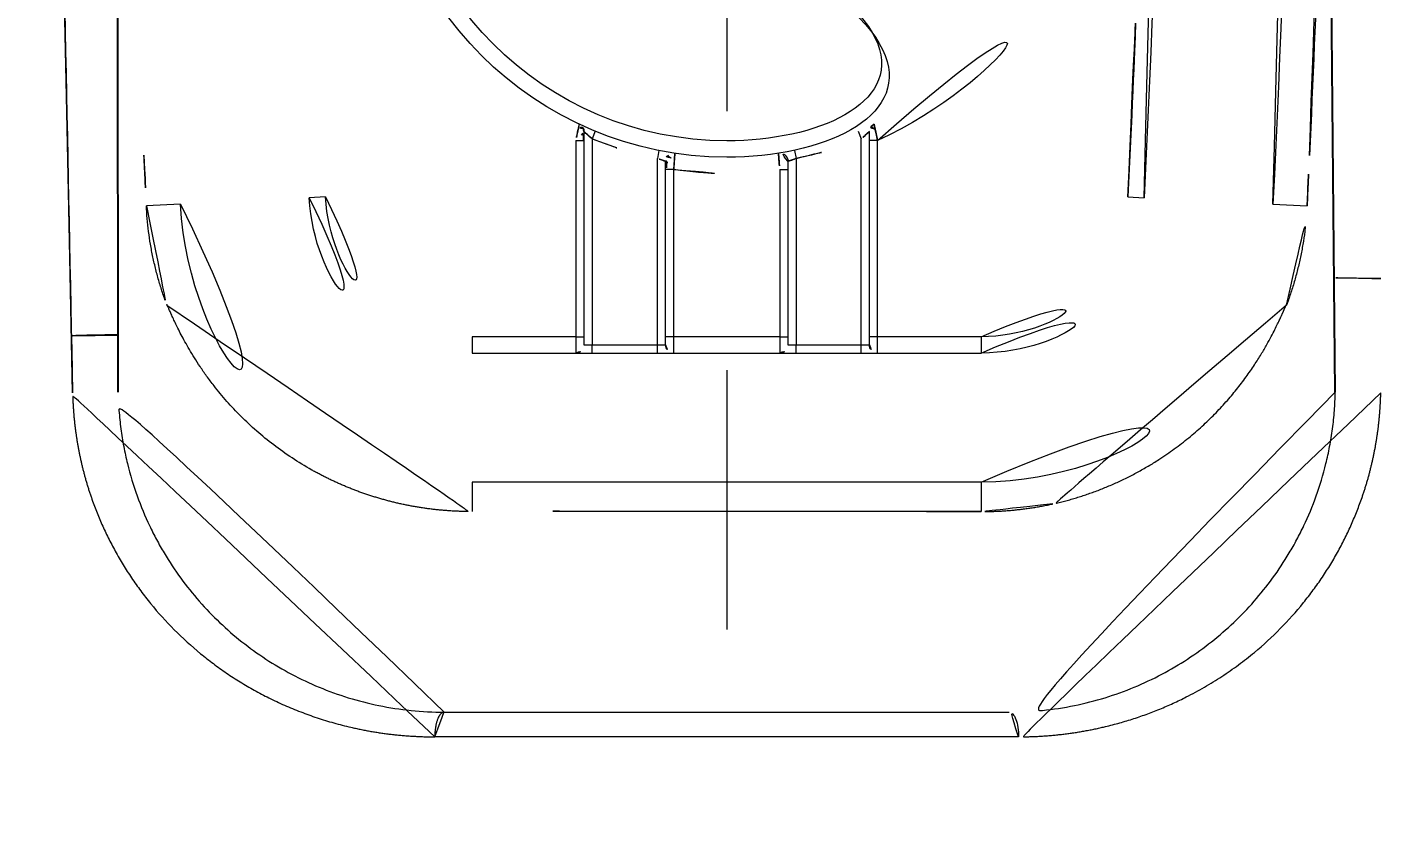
# Model space of a CAD drawing. Extents: x 16296660632 to 16296675328, y -37409619871 to -37409617329.
# Drawn here: x 16296674734.35 to 16296674750.99, y -37409618072.11 to -37409618062.44 of the extents above; entities that cross this region are included whole.
import ezdxf

# ---------------------------------------------------------------- set-up
doc = ezdxf.new("R2010")
doc.units = 0
doc.header["$LTSCALE"] = 10
doc.header["$MEASUREMENT"] = 0
doc.header["$PDMODE"] = 3
doc.header["$PDSIZE"] = -10
doc.linetypes.add('CENTER2', pattern=[28.575, 19.05, -3.175, 3.175, -3.175])
doc.layers.get('0').update_dxf_attribs({"linetype": 'CONTINUOUS'})
doc.layers.get('DEFPOINTS').update_dxf_attribs({"linetype": 'CONTINUOUS'})
doc.layers.add('1', color=7, linetype='CONTINUOUS', true_color=0xffffff)
doc.layers.add('Cneter', color=1, linetype='CENTER2', lineweight=13)
doc.layers.add('尺寸线层', color=3, linetype='CONTINUOUS', lineweight=18, true_color=0x00ff00)
doc.styles.add('Daelim Dimension', font='')
doc.styles.get('Daelim Dimension').set_extended_font_data('NanumGothic')
doc.dimstyles.new('DEFAULT', dxfattribs={"dimscale": 2, "dimtxt": 2, "dimasz": 2, "dimexe": 0, "dimexo": 2, "dimgap": 1, "dimtad": 1, "dimdec": 1, "dimzin": 9, "dimdsep": 46, "dimtxsty": 'Daelim Dimension', "dimcen": 0.5, "dimclrd": 252, "dimclre": 252, "dimclrt": 3, "dimadec": 1, "dimazin": 0, "dimtfac": 1, "dimtdec": 1, "dimtix": 1, "dimtmove": 0, "dimatfit": 3, "dimfxl": 1, "dimtolj": 1, "dimtzin": 1, "dimlwd": 9, "dimlwe": 9, "dimarcsym": 0})

# ---------------------------------------------------------------- blocks, each defined once
blk = doc.blocks.new('*D65')
at = {"layer": 'DEFPOINTS', "color": 0, "transparency": 16777216}
for p in [(16296674742.93232, -37409617365.43557), (16296674742.93232, -37409618110.035583), (16296674895.033541, -37409618110.035583)]:
    blk.add_point(p, dxfattribs=at)
at = {"layer": '尺寸线层', "color": 5, "lineweight": 9, "transparency": 16777216}
for p, q in [((16296674746.93232, -37409617365.43557), (16296674895.033541, -37409617365.43557)), ((16296674895.033541, -37409617369.43557), (16296674895.033541, -37409618106.035583)), ((16296674746.93232, -37409618110.035583), (16296674895.033541, -37409618110.035583))]:
    blk.add_line(p, q, dxfattribs=at)
at = {"layer": '尺寸线层', "color": 5, "transparency": 16777216}
for points in [[(16296674894.366871, -37409617369.43557), (16296674895.700199, -37409617369.43557), (16296674895.033541, -37409617365.43557)], [(16296674894.366871, -37409618106.035583), (16296674895.700199, -37409618106.035583), (16296674895.033541, -37409618110.035583)]]:
    blk.add_solid(points, dxfattribs=at)
at = {"layer": '尺寸线层', "color": 7, "transparency": 16777216, "insert": (16296674888.033541, -37409617737.735573), "char_height": 10, "attachment_point": 5, "rotation": 90, "style": 'Daelim Dimension'}
blk.add_mtext('\\A1;744.6', dxfattribs=at)

msp = doc.modelspace()

# ---------------------------------------------------------------- linework, layer by layer
at = {"ltscale": 0.5}
for p, q in [((16296674735.469271, -37409618066.916023), (16296674735.449369, -37409618045.191277)), ((16296674750.39539, -37409618066.916023), (16296674750.27928, -37409618055.137642))]:
    msp.add_line(p, q, dxfattribs=at)
at = {"layer": '1', "color": 7, "linetype": 'Continuous', "lineweight": 13}
for p, q in [((16296674741.082319, -37409618063.832787), (16296674741.082319, -37409618066.235573)), ((16296674741.28232, -37409618063.810501), (16296674741.28232, -37409618066.335579)), ((16296674744.582319, -37409618066.335579), (16296674744.582319, -37409618063.810501)), ((16296674744.78232, -37409618066.235573), (16296674744.78232, -37409618063.832787)), ((16296674742.082319, -37409618066.335579), (16296674742.082319, -37409618064.05172)), ((16296674742.28232, -37409618066.235573), (16296674742.28232, -37409618064.187851)), ((16296674743.582319, -37409618064.187851), (16296674743.582319, -37409618066.235573)), ((16296674743.78232, -37409618064.05172), (16296674743.78232, -37409618066.335579)), ((16296674738.013029, -37409618064.523491), (16296674737.813271, -37409618064.533257)), ((16296674747.85161, -37409618064.523491), (16296674748.051371, -37409618064.533257)), ((16296674736.234039, -37409618064.610481), (16296674735.815651, -37409618064.630943)), ((16296674749.6306, -37409618064.610481), (16296674750.04899, -37409618064.630943)), ((16296674741.082319, -37409618066.235573), (16296674739.810881, -37409618066.235573)), ((16296674739.810881, -37409618066.235573), (16296674739.810881, -37409618066.435577)), ((16296674741.082319, -37409618066.235573), (16296674741.18232, -37409618066.235573)), ((16296674741.082319, -37409618066.235573), (16296674741.082319, -37409618066.435577)), ((16296674741.18232, -37409618066.335579), (16296674741.28232, -37409618066.335579)), ((16296674741.28232, -37409618066.335579), (16296674742.082319, -37409618066.335579)), ((16296674741.28232, -37409618066.435577), (16296674741.28232, -37409618066.335579)), ((16296674742.082319, -37409618066.335579), (16296674742.18232, -37409618066.335579)), ((16296674742.082319, -37409618066.435577), (16296674742.082319, -37409618066.335579)), ((16296674742.28232, -37409618066.235573), (16296674742.18232, -37409618066.235573)), ((16296674743.582319, -37409618066.235573), (16296674742.28232, -37409618066.235573)), ((16296674742.28232, -37409618066.435577), (16296674742.28232, -37409618066.235573)), ((16296674743.582319, -37409618066.235573), (16296674743.68232, -37409618066.235573)), ((16296674743.582319, -37409618066.235573), (16296674743.582319, -37409618066.435577)), ((16296674743.68232, -37409618066.335579), (16296674743.78232, -37409618066.335579)), ((16296674743.78232, -37409618066.335579), (16296674744.582319, -37409618066.335579)), ((16296674743.78232, -37409618066.435577), (16296674743.78232, -37409618066.335579)), ((16296674744.582319, -37409618066.335579), (16296674744.68232, -37409618066.335579)), ((16296674744.582319, -37409618066.435577), (16296674744.582319, -37409618066.335579)), ((16296674744.78232, -37409618066.235573), (16296674744.68232, -37409618066.235573)), ((16296674746.053761, -37409618066.235573), (16296674744.78232, -37409618066.235573)), ((16296674744.78232, -37409618066.435577), (16296674744.78232, -37409618066.235573)), ((16296674746.053761, -37409618066.235573), (16296674746.053761, -37409618066.435577)), ((16296674739.810881, -37409618068.016693), (16296674739.810881, -37409618068.37793)), ((16296674746.053761, -37409618068.016693), (16296674746.053761, -37409618068.37793)), ((16296674742.93232, -37409618071.138191), (16296674739.35306, -37409618071.138191)), ((16296674746.51158, -37409618071.138191), (16296674742.93232, -37409618071.138191))]:
    msp.add_line(p, q, dxfattribs=at)
at = {"layer": '1', "color": 7, "linetype": 'Continuous', "lineweight": 18}
for p, q in [((16296674741.082319, -37409618063.832787), (16296674741.18232, -37409618063.832787)), ((16296674741.180309, -37409618063.727921), (16296674741.18232, -37409618063.732117)), ((16296674741.18232, -37409618063.72258), (16296674741.18232, -37409618066.335579)), ((16296674741.32025, -37409618063.717972), (16296674741.28232, -37409618063.810501)), ((16296674744.54439, -37409618063.717972), (16296674744.582319, -37409618063.810501)), ((16296674744.68232, -37409618066.335579), (16296674744.68232, -37409618063.72258)), ((16296674744.78232, -37409618063.832787), (16296674744.68232, -37409618063.832787)), ((16296674742.10186, -37409618063.953651), (16296674742.082319, -37409618064.05172)), ((16296674743.76277, -37409618063.953651), (16296674743.78231, -37409618064.05172)), ((16296674742.18232, -37409618066.335579), (16296674742.18232, -37409618064.086739)), ((16296674742.28232, -37409618064.187851), (16296674742.18232, -37409618064.187851)), ((16296674743.582319, -37409618064.187851), (16296674743.68232, -37409618064.187851)), ((16296674743.6721, -37409618064.042709), (16296674743.6721, -37409618064.042709)), ((16296674743.68232, -37409618064.086739), (16296674743.68232, -37409618066.335579)), ((16296674739.810881, -37409618066.435577), (16296674746.053761, -37409618066.435577)), ((16296674746.053761, -37409618068.016693), (16296674739.810881, -37409618068.016693)), ((16296674739.46841, -37409618070.835571), (16296674746.396231, -37409618070.835571))]:
    msp.add_line(p, q, dxfattribs=at)
for centre, radius, start, end in [((16296674972.94232, -37409618053.035583), 236.99111, 177.20036507, 182.79963493), ((16296674972.94232, -37409618053.035583), 235.41, 177.20036507, 182.79963493), ((16296674512.922319, -37409618053.035583), 235.41, 357.20036507, 2.79963493), ((16296674512.922319, -37409618053.035583), 236.99111, 357.20036507, 2.79963493), ((16296674972.94232, -37409618053.035583), 237.41, 180, 182.65040363), ((16296674512.922319, -37409618053.035583), 237.41, 357.34959637, 0), ((16296674742.93232, -37409618059.785583), 4.25, 180, 0), ((16296674741.082319, -37409618063.72258), 0.1, 0, 64.8311872), ((16296674744.78227, -37409618063.722603, 0.000013), 0.1, 115.1686149, 179.9855746), ((16296674742.28232, -37409618064.086739), 0.1, 130.6767889, 180), ((16296674743.582319, -37409618064.086739), 0.1, 0, 98.5936649), ((16296674739.810881, -37409618064.435577), 3.58111, 182.7996349, 270), ((16296674739.810881, -37409618064.435577), 2, 182.7996349, 270), ((16296674746.053761, -37409618064.435577), 2, 270, 357.2003651), ((16296674746.053761, -37409618064.435577), 3.58111, 270, 357.2003651), ((16296674741.082319, -37409618066.335579), 0.1, 270, 0), ((16296674742.28232, -37409618066.335579), 0.1, 180, 270), ((16296674743.582319, -37409618066.335579), 0.1, 270, 0), ((16296674744.78232, -37409618066.335579), 0.1, 180, 270)]:
    msp.add_arc(centre, radius, start, end, dxfattribs=at)
at = {"layer": '1', "color": 7, "linetype": 'Continuous', "lineweight": 13}
for centre, radius, start, end in [((16296674972.94232, -37409618053.035583), 235.21, 181.44968526, 182.79963493), ((16296674512.922319, -37409618053.035583), 235.21, 357.20036507, 358.55031474), ((16296674742.93232, -37409618059.785583), 4.45, 180, 245.4346518), ((16296674742.93232, -37409618059.785583), 4.05, 180, 0), ((16296674742.93232, -37409618059.785583), 4.45, 294.5653482, 0), ((16296674742.93232, -37409618059.785583), 4.35, 247.7090281, 258.7317532), ((16296674742.93232, -37409618059.785583), 4.35, 281.2682468, 292.2909719), ((16296674742.93232, -37409618059.785583), 4.45, 261.6009336, 278.3990664), ((16296674739.810881, -37409618064.435577), 1.8, 182.7996349, 270), ((16296674746.053761, -37409618064.435577), 1.8, 270, 357.2003651)]:
    msp.add_arc(centre, radius, start, end, dxfattribs=at)
msp.add_open_spline([(16296674734.911819, -37409618066.924667), (16296674734.85367, -37409618064.092827), (16296674734.7414, -37409618058.624367), (16296674734.58433, -37409618050.970993), (16296674734.4408, -37409618043.97583), (16296674734.353979, -37409618039.743393), (16296674734.312799, -37409618037.735573)], degree=3, dxfattribs=at)
at = {"layer": '1', "color": 7, "linetype": 'Continuous', "lineweight": 18}
for points, knots in [([(16296674741.124849, -37409618063.63208), (16296674741.12484, -37409618063.63208), (16296674741.12459, -37409618063.633293), (16296674741.12343, -37409618063.638603), (16296674741.12141, -37409618063.647926), (16296674741.11838, -37409618063.661987), (16296674741.11413, -37409618063.681732), (16296674741.10848, -37409618063.708183), (16296674741.10128, -37409618063.742104), (16296674741.092541, -37409618063.783577), (16296674741.085819, -37409618063.815887), (16296674741.082319, -37409618063.832787)], [0, 0, 0, 0, 0.109552287, 0.220858252, 0.332164216, 0.44347018, 0.554776144, 0.666082108, 0.777388072, 0.888694036, 1, 1, 1, 1]), ([(16296674741.175341, -37409618063.685883), (16296674741.17267, -37409618063.679283), (16296674741.166241, -37409618063.669037), (16296674741.15312, -37409618063.664993), (16296674741.137039, -37409618063.673233), (16296674741.12529, -37409618063.68586), (16296674741.119061, -37409618063.694237)], [0, 0, 0, 0, 0.225536112, 0.471340828, 0.731687971, 1, 1, 1, 1]), ([(16296674744.74555, -37409618063.694412), (16296674744.739321, -37409618063.686028), (16296674744.72757, -37409618063.67337), (16296674744.711491, -37409618063.665062), (16296674744.698389, -37409618063.669083), (16296674744.691959, -37409618063.679314), (16296674744.689289, -37409618063.685898)], [0, 0, 0, 0, 0.268093855, 0.528412457, 0.774358874, 1, 1, 1, 1]), ([(16296674744.78232, -37409618063.832787), (16296674744.781811, -37409618063.830353), (16296674744.780809, -37409618063.825493), (16296674744.77931, -37409618063.818268), (16296674744.777849, -37409618063.811188), (16296674744.776409, -37409618063.80426), (16296674744.775, -37409618063.797493), (16296674744.773621, -37409618063.790871), (16296674744.77228, -37409618063.784416), (16296674744.77096, -37409618063.778137), (16296674744.76968, -37409618063.772018), (16296674744.76844, -37409618063.766083), (16296674744.76722, -37409618063.760323), (16296674744.766041, -37409618063.754738), (16296674744.7649, -37409618063.749329), (16296674744.7638, -37409618063.744102), (16296674744.76272, -37409618063.739052), (16296674744.76169, -37409618063.734177), (16296674744.760691, -37409618063.729477), (16296674744.759729, -37409618063.724968), (16296674744.758801, -37409618063.720627), (16296674744.757271, -37409618063.713409), (16296674744.755199, -37409618063.703644), (16296674744.75271, -37409618063.691887), (16296674744.75045, -37409618063.681137), (16296674744.7484, -37409618063.671463), (16296674744.74658, -37409618063.662849), (16296674744.74497, -37409618063.655319), (16296674744.743589, -37409618063.648872), (16296674744.742411, -37409618063.643509), (16296674744.741461, -37409618063.639221), (16296674744.740721, -37409618063.635963), (16296674744.740191, -37409618063.633698), (16296674744.739861, -37409618063.632317), (16296674744.739811, -37409618063.632156), (16296674744.73979, -37409618063.63208)], [0, 0, 0, 0, 0.023592855, 0.046787211, 0.069584998, 0.09198776, 0.113996925, 0.13561387, 0.156839846, 0.177675487, 0.19812124, 0.218177662, 0.237845406, 0.257125069, 0.276016338, 0.294518671, 0.312631753, 0.330355469, 0.34768987, 0.36463503, 0.381190041, 0.397353604, 0.448529978, 0.498920676, 0.548531715, 0.597352133, 0.645395532, 0.692653237, 0.739093802, 0.784712349, 0.829515981, 0.873470798, 0.916543787, 0.958719493, 1, 1, 1, 1]), ([(16296674741.15303, -37409618063.767387), (16296674741.15794, -37409618063.758522), (16296674741.16634, -37409618063.74424), (16296674741.172911, -37409618063.734802), (16296674741.17547, -37409618063.731827)], [0, 0, 0, 0, 0.518325753, 1, 1, 1, 1]), ([(16296674741.175341, -37409618063.834106), (16296674741.175329, -37409618063.814911), (16296674741.175301, -37409618063.787659), (16296674741.17528, -37409618063.753601), (16296674741.175261, -37409618063.738541), (16296674741.175249, -37409618063.731407)], [0, 0, 0, 0, 0.49749564, 0.748169458, 1, 1, 1, 1]), ([(16296674741.28232, -37409618063.810501), (16296674741.28064, -37409618063.80912), (16296674741.27734, -37409618063.806419), (16296674741.272511, -37409618063.80246), (16296674741.26791, -37409618063.798668), (16296674741.26354, -37409618063.795059), (16296674741.259399, -37409618063.791618), (16296674741.255501, -37409618063.788353), (16296674741.251841, -37409618063.785263), (16296674741.248409, -37409618063.782333), (16296674741.24522, -37409618063.779587), (16296674741.24226, -37409618063.777023), (16296674741.239519, -37409618063.77462), (16296674741.237009, -37409618063.772392), (16296674741.234711, -37409618063.77034), (16296674741.23262, -37409618063.768463), (16296674741.23073, -37409618063.766747), (16296674741.22904, -37409618063.765221), (16296674741.227539, -37409618063.763863), (16296674741.226231, -37409618063.762672), (16296674741.222811, -37409618063.759613), (16296674741.21744, -37409618063.754883), (16296674741.21051, -37409618063.748734), (16296674741.20435, -37409618063.743233), (16296674741.198959, -37409618063.738373), (16296674741.194349, -37409618063.734161), (16296674741.19051, -37409618063.730598), (16296674741.187441, -37409618063.727676), (16296674741.185101, -37409618063.725403), (16296674741.183479, -37409618063.723793), (16296674741.182501, -37409618063.722771), (16296674741.182381, -37409618063.722641), (16296674741.18232, -37409618063.72258)], [0, 0, 0, 0, 0.035544985, 0.069631247, 0.102258789, 0.133427615, 0.163137737, 0.19138917, 0.218181936, 0.243516065, 0.267391596, 0.28980858, 0.310767083, 0.330267189, 0.348309007, 0.364892678, 0.380018389, 0.39368639, 0.405897027, 0.416650788, 0.425948397, 0.490259146, 0.551763016, 0.610554133, 0.666740263, 0.720444862, 0.771809281, 0.820995057, 0.868186108, 0.913590604, 0.957442165, 1, 1, 1, 1]), ([(16296674744.68232, -37409618063.72258), (16296674744.68228, -37409618063.722618), (16296674744.68132, -37409618063.723518), (16296674744.67634, -37409618063.72818), (16296674744.666679, -37409618063.73716), (16296674744.65181, -37409618063.750748), (16296674744.632021, -37409618063.768387), (16296674744.60821, -37409618063.789001), (16296674744.59111, -37409618063.803291), (16296674744.582319, -37409618063.810501)], [0, 0, 0, 0, 0.137757993, 0.281464994, 0.425171995, 0.568878996, 0.712585998, 0.856292999, 1, 1, 1, 1]), ([(16296674742.252239, -37409618064.04892), (16296674742.24539, -37409618064.041328), (16296674742.232861, -37409618064.030022), (16296674742.217159, -37409618064.022339), (16296674742.203659, -37409618064.025627), (16296674742.19603, -37409618064.035873), (16296674742.192551, -37409618064.042679)], [0, 0, 0, 0, 0.270926587, 0.526643544, 0.768939128, 1, 1, 1, 1]), ([(16296674742.28232, -37409618064.187851), (16296674742.28302, -37409618064.178307), (16296674742.284439, -37409618064.158867), (16296674742.286579, -37409618064.129837), (16296674742.28879, -37409618064.100098), (16296674742.29104, -37409618064.069977), (16296674742.29327, -37409618064.040359), (16296674742.295309, -37409618064.013519), (16296674742.296829, -37409618063.993507), (16296674742.29726, -37409618063.987907), (16296674742.29726, -37409618063.987869)], [0, 0, 0, 0, 0.125151548, 0.250303096, 0.375454644, 0.500606192, 0.625757741, 0.750909289, 0.876060837, 1, 1, 1, 1]), ([(16296674743.567381, -37409618063.987862), (16296674743.567381, -37409618063.98793), (16296674743.56749, -37409618063.989388), (16296674743.567989, -37409618063.995827), (16296674743.568871, -37409618064.007446), (16296674743.57023, -37409618064.025337), (16296674743.57218, -37409618064.051132), (16296674743.574841, -37409618064.086487), (16296674743.57823, -37409618064.132057), (16296674743.58091, -37409618064.16861), (16296674743.582319, -37409618064.187851)], [0, 0, 0, 0, 0.120259736, 0.245936917, 0.371614097, 0.497291278, 0.622968458, 0.748645639, 0.874322819, 1, 1, 1, 1]), ([(16296674742.18232, -37409618064.086739), (16296674742.18227, -37409618064.086723), (16296674742.18141, -37409618064.086456), (16296674742.176941, -37409618064.085114), (16296674742.168091, -37409618064.082359), (16296674742.153851, -37409618064.077797), (16296674742.13378, -37409618064.071022), (16296674742.10903, -37409618064.062134), (16296674742.091299, -37409618064.055298), (16296674742.082319, -37409618064.05172)], [0, 0, 0, 0, 0.13648489, 0.280404075, 0.42432326, 0.568242445, 0.71216163, 0.856080815, 1, 1, 1, 1]), ([(16296674742.182329, -37409618064.095444), (16296674742.182449, -37409618064.090347), (16296674742.18409, -37409618064.083221), (16296674742.19203, -37409618064.083572), (16296674742.203569, -37409618064.095917), (16296674742.212299, -37409618064.11039), (16296674742.2171, -37409618064.119583)], [0, 0, 0, 0, 0.225962514, 0.469862751, 0.729024832, 1, 1, 1, 1]), ([(16296674742.192711, -37409618064.084862), (16296674742.192699, -37409618064.091743), (16296674742.192671, -37409618064.106468), (16296674742.192631, -37409618064.131897), (16296674742.192591, -37409618064.159409), (16296674742.19257, -37409618064.178238), (16296674742.192551, -37409618064.187851)], [0, 0, 0, 0, 0.250555685, 0.500681976, 0.750461831, 1, 1, 1, 1]), ([(16296674735.815651, -37409618064.630943), (16296674735.82082, -37409618064.736778), (16296674735.83017, -37409618064.842087), (16296674735.850401, -37409618064.999237), (16296674735.85817, -37409618065.051483), (16296674735.87578, -37409618065.155693), (16296674735.885639, -37409618065.20771), (16296674735.907339, -37409618065.311127), (16296674735.91917, -37409618065.362457), (16296674735.94471, -37409618065.464211), (16296674735.95842, -37409618065.514641), (16296674735.980289, -37409618065.589447), (16296674735.987801, -37409618065.614258), (16296674736.00321, -37409618065.663513), (16296674736.011061, -37409618065.687767), (16296674736.026939, -37409618065.735413), (16296674736.034981, -37409618065.758789), (16296674736.05105, -37409618065.804337), (16296674736.059099, -37409618065.826523), (16296674736.06698, -37409618065.847771)], [0, 0, 0, 0, 0.25, 0.25, 0.375, 0.375, 0.5, 0.5, 0.625, 0.625, 0.75, 0.75, 0.8125, 0.8125, 0.875, 0.875, 0.9375, 0.9375, 1, 1, 1, 1]), ([(16296674749.797581, -37409618065.847992), (16296674749.805479, -37409618065.826714), (16296674749.81356, -37409618065.804428), (16296674749.82971, -37409618065.758636), (16296674749.837799, -37409618065.735123), (16296674749.85379, -37409618065.687134), (16296674749.861719, -37409618065.66259), (16296674749.87714, -37409618065.613297), (16296674749.88463, -37409618065.588509), (16296674749.90646, -37409618065.513771), (16296674749.92013, -37409618065.463463), (16296674749.94556, -37409618065.362053), (16296674749.95734, -37409618065.310944), (16296674749.97893, -37409618065.208054), (16296674749.98875, -37409618065.156258), (16296674750.00638, -37409618065.052063), (16296674750.014191, -37409618064.999634), (16296674750.03447, -37409618064.842171), (16296674750.043819, -37409618064.736771), (16296674750.04899, -37409618064.630943)], [0, 0, 0, 0, 0.0625, 0.0625, 0.125, 0.125, 0.1875, 0.1875, 0.25, 0.25, 0.375, 0.375, 0.5, 0.5, 0.625, 0.625, 0.75, 0.75, 1, 1, 1, 1]), ([(16296674749.7976, -37409618065.848007), (16296674749.79776, -37409618065.847366), (16296674749.79809, -37409618065.846046), (16296674749.79845, -37409618065.844398), (16296674749.798731, -37409618065.842957), (16296674749.79892, -37409618065.841766), (16296674749.799, -37409618065.840843), (16296674749.798969, -37409618065.840172), (16296674749.79884, -37409618065.839783), (16296674749.798599, -37409618065.839668), (16296674749.79825, -37409618065.839844), (16296674749.79777, -37409618065.840332), (16296674749.79718, -37409618065.841133), (16296674749.796459, -37409618065.842239), (16296674749.795601, -37409618065.843689), (16296674749.794621, -37409618065.845482), (16296674749.793501, -37409618065.847633), (16296674749.79224, -37409618065.850128), (16296674749.79084, -37409618065.852997), (16296674749.789289, -37409618065.85627), (16296674749.78758, -37409618065.859917), (16296674749.785721, -37409618065.86396), (16296674749.78371, -37409618065.868393), (16296674749.78154, -37409618065.873207), (16296674749.779209, -37409618065.878433), (16296674749.77672, -37409618065.884033), (16296674749.774071, -37409618065.890022), (16296674749.77125, -37409618065.896393), (16296674749.768259, -37409618065.90316), (16296674749.7651, -37409618065.910309), (16296674749.76178, -37409618065.917831), (16296674749.75828, -37409618065.925743), (16296674749.75461, -37409618065.934013), (16296674749.750771, -37409618065.942657), (16296674749.74675, -37409618065.951668), (16296674749.74255, -37409618065.961037), (16296674749.73818, -37409618065.970757), (16296674749.733629, -37409618065.98082), (16296674749.728901, -37409618065.991219), (16296674749.723989, -37409618066.001953), (16296674749.718901, -37409618066.013008), (16296674749.70743, -37409618066.037758), (16296674749.68697, -37409618066.081139), (16296674749.65316, -37409618066.150299), (16296674749.6096, -37409618066.235283), (16296674749.554649, -37409618066.33609), (16296674749.48628, -37409618066.453003), (16296674749.402241, -37409618066.585823), (16296674749.301809, -37409618066.730789), (16296674749.18594, -37409618066.882668), (16296674749.05703, -37409618067.035553), (16296674748.91646, -37409618067.186096), (16296674748.76413, -37409618067.333138), (16296674748.599911, -37409618067.475471), (16296674748.423679, -37409618067.612007), (16296674748.277189, -37409618067.712807), (16296674748.16856, -37409618067.781487), (16296674748.103161, -37409618067.821091), (16296674748.03735, -37409618067.859253), (16296674747.971189, -37409618067.89595), (16296674747.904751, -37409618067.93119), (16296674747.83806, -37409618067.964958), (16296674747.77121, -37409618067.997269), (16296674747.704241, -37409618068.028107), (16296674747.63722, -37409618068.057487), (16296674747.57019, -37409618068.085419), (16296674747.50322, -37409618068.111923), (16296674747.436371, -37409618068.136993), (16296674747.36969, -37409618068.160637), (16296674747.303249, -37409618068.182899), (16296674747.237101, -37409618068.203773), (16296674747.17131, -37409618068.223297), (16296674747.105921, -37409618068.241493), (16296674747.040991, -37409618068.258369), (16296674746.98307, -37409618068.2724), (16296674746.946711, -37409618068.28067), (16296674746.931971, -37409618068.283928)], [0, 0, 0, 0, 0.003762556, 0.007562424, 0.011399486, 0.01527361, 0.019184657, 0.023132475, 0.0271169, 0.031137753, 0.035194841, 0.039287953, 0.043416863, 0.047581323, 0.051781067, 0.056015807, 0.060285231, 0.064589004, 0.068926765, 0.073298158, 0.077703237, 0.082142329, 0.086615729, 0.091123694, 0.095666441, 0.100244137, 0.104856902, 0.109504806, 0.114187861, 0.118906023, 0.123659183, 0.128447171, 0.133269746, 0.138126595, 0.143017332, 0.147941492, 0.152898526, 0.157887802, 0.1629086, 0.167960408, 0.1730434, 0.178157842, 0.201304003, 0.228225586, 0.258907537, 0.293326121, 0.331460456, 0.373298104, 0.418832288, 0.465868815, 0.512700031, 0.559333938, 0.605776206, 0.652030397, 0.698096642, 0.743976796, 0.759095733, 0.773987025, 0.788651328, 0.803089132, 0.81730011, 0.831284021, 0.845040874, 0.858570907, 0.871874559, 0.884952447, 0.897805145, 0.910432485, 0.922834247, 0.935010418, 0.946961169, 0.95868683, 0.97018787, 0.981464869, 0.992518276, 1, 1, 1, 1]), ([(16296674739.35306, -37409618071.138191), (16296674739.343109, -37409618071.138184), (16296674739.323179, -37409618071.138138), (16296674739.29335, -37409618071.137833), (16296674739.263531, -37409618071.13736), (16296674739.23373, -37409618071.136688), (16296674739.20396, -37409618071.135834), (16296674739.174219, -37409618071.134773), (16296674739.144489, -37409618071.13353), (16296674739.11479, -37409618071.132103), (16296674739.085119, -37409618071.13047), (16296674739.05547, -37409618071.128647), (16296674739.02585, -37409618071.12664), (16296674738.99625, -37409618071.124443), (16296674738.966681, -37409618071.122063), (16296674738.93714, -37409618071.119469), (16296674738.907631, -37409618071.116699), (16296674738.878139, -37409618071.113731), (16296674738.84868, -37409618071.11058), (16296674738.81925, -37409618071.107231), (16296674738.78985, -37409618071.103699), (16296674738.76049, -37409618071.099968), (16296674738.73115, -37409618071.096046), (16296674738.701839, -37409618071.091942), (16296674738.67256, -37409618071.087639), (16296674738.64332, -37409618071.083153), (16296674738.614111, -37409618071.078461), (16296674738.58493, -37409618071.073593), (16296674738.55578, -37409618071.06852), (16296674738.52667, -37409618071.063263), (16296674738.497589, -37409618071.057823), (16296674738.46855, -37409618071.052177), (16296674738.439541, -37409618071.046349), (16296674738.41057, -37409618071.040329), (16296674738.38163, -37409618071.034119), (16296674738.35273, -37409618071.02771), (16296674738.262831, -37409618071.007172), (16296674738.113411, -37409618070.968872), (16296674737.90801, -37409618070.905983), (16296674737.706751, -37409618070.833862), (16296674737.50972, -37409618070.752533), (16296674737.32036, -37409618070.663467), (16296674737.138969, -37409618070.567833), (16296674736.96582, -37409618070.46653), (16296674736.798309, -37409618070.358162), (16296674736.636391, -37409618070.242737), (16296674736.41716, -37409618070.071022), (16296674736.15403, -37409618069.832619), (16296674735.915871, -37409618069.568947), (16296674735.746691, -37409618069.352112), (16296674735.633961, -37409618069.193123), (16296674735.529921, -37409618069.03125), (16296674735.434891, -37409618068.867767), (16296674735.348789, -37409618068.703598), (16296674735.27157, -37409618068.539513), (16296674735.20257, -37409618068.374969), (16296674735.155781, -37409618068.248741), (16296674735.126619, -37409618068.163063), (16296674735.112009, -37409618068.11853), (16296674735.09796, -37409618068.074043), (16296674735.084459, -37409618068.029549), (16296674735.071501, -37409618067.985092), (16296674735.059071, -37409618067.940659), (16296674735.04718, -37409618067.896248), (16296674735.03581, -37409618067.851852), (16296674735.024969, -37409618067.80748), (16296674735.014641, -37409618067.763138), (16296674735.00482, -37409618067.718811), (16296674734.99551, -37409618067.674507), (16296674734.98671, -37409618067.630219), (16296674734.978399, -37409618067.58596), (16296674734.970591, -37409618067.541733), (16296674734.96327, -37409618067.497513), (16296674734.95644, -37409618067.453308), (16296674734.95009, -37409618067.409126), (16296674734.944229, -37409618067.36499), (16296674734.93885, -37409618067.320847), (16296674734.93395, -37409618067.276749), (16296674734.929529, -37409618067.232674), (16296674734.92557, -37409618067.188606), (16296674734.922091, -37409618067.144562), (16296674734.91909, -37409618067.10054), (16296674734.91655, -37409618067.056549), (16296674734.91448, -37409618067.012573), (16296674734.912861, -37409618066.96862), (16296674734.912161, -37409618066.939323), (16296674734.911819, -37409618066.924667)], [0, 0, 0, 0, 0.004124851, 0.008252762, 0.012383876, 0.016518339, 0.020656292, 0.024797879, 0.028943243, 0.033092525, 0.037245868, 0.041403414, 0.045565302, 0.049731674, 0.053902669, 0.058078428, 0.06225909, 0.066444793, 0.070635675, 0.074831874, 0.079033528, 0.083240773, 0.087453744, 0.091672578, 0.09589741, 0.100128374, 0.104365603, 0.108609232, 0.112859392, 0.117116215, 0.121379834, 0.125650379, 0.12992798, 0.134212767, 0.138504868, 0.142804411, 0.147111525, 0.178749685, 0.210541016, 0.24252867, 0.274755005, 0.307261439, 0.338398469, 0.369539715, 0.400716005, 0.43195805, 0.463296359, 0.532567562, 0.600632249, 0.631682074, 0.662006495, 0.691646806, 0.720647259, 0.748391566, 0.775193312, 0.801108085, 0.826197451, 0.832834463, 0.839409864, 0.845925119, 0.852381734, 0.858781259, 0.865125282, 0.871415439, 0.877653404, 0.883840897, 0.88997968, 0.896071558, 0.902118378, 0.908122029, 0.914084443, 0.920007592, 0.925893488, 0.931744182, 0.937561763, 0.943348356, 0.949106122, 0.954837253, 0.960543976, 0.966228543, 0.971893235, 0.977540359, 0.983172242, 0.988791231, 0.994399691, 1, 1, 1, 1]), ([(16296674739.46841, -37409618070.835533), (16296674739.331079, -37409618070.83551), (16296674739.19521, -37409618070.828453), (16296674738.92816, -37409618070.801224), (16296674738.79702, -37409618070.781029), (16296674738.540291, -37409618070.728622), (16296674738.4147, -37409618070.696411), (16296674738.16984, -37409618070.621094), (16296674738.050619, -37409618070.577988), (16296674737.81893, -37409618070.481819), (16296674737.706461, -37409618070.428726), (16296674737.48859, -37409618070.313423), (16296674737.38319, -37409618070.251221), (16296674737.07794, -37409618070.051964), (16296674736.88896, -37409618069.902153), (16296674736.62772, -37409618069.654266), (16296674736.54435, -37409618069.567734), (16296674736.385189, -37409618069.386719), (16296674736.30938, -37409618069.292267), (16296674736.165529, -37409618069.095253), (16296674736.097521, -37409618068.992622), (16296674736.001711, -37409618068.832039), (16296674735.97081, -37409618068.777397), (16296674735.911131, -37409618068.66584), (16296674735.88238, -37409618068.608887), (16296674735.799549, -37409618068.434418), (16296674735.74892, -37409618068.313217), (16296674735.65807, -37409618068.060051), (16296674735.617889, -37409618067.928131), (16296674735.567289, -37409618067.722321), (16296674735.552031, -37409618067.652359), (16296674735.525049, -37409618067.509979), (16296674735.5016, -37409618067.365219), (16296674735.485901, -37409618067.216789), (16296674735.474421, -37409618067.067078), (16296674735.470791, -37409618066.991577), (16296674735.469271, -37409618066.916023)], [0, 0, 0, 0, 0.0625, 0.0625, 0.125, 0.125, 0.1875, 0.1875, 0.25, 0.25, 0.3125, 0.3125, 0.375, 0.375, 0.5, 0.5, 0.5625, 0.5625, 0.625, 0.625, 0.6875, 0.6875, 0.71875, 0.71875, 0.75, 0.75, 0.8125, 0.8125, 0.875, 0.875, 0.90625, 0.90625, 0.9375, 0.96875, 0.96875, 1, 1, 1, 1]), ([(16296674750.95282, -37409618066.924667), (16296674750.95266, -37409618066.931976), (16296674750.952339, -37409618066.946617), (16296674750.95171, -37409618066.968567), (16296674750.950979, -37409618066.990517), (16296674750.950121, -37409618067.012482), (16296674750.94915, -37409618067.034447), (16296674750.948059, -37409618067.056427), (16296674750.946859, -37409618067.0784), (16296674750.94553, -37409618067.100388), (16296674750.94409, -37409618067.122383), (16296674750.942539, -37409618067.144371), (16296674750.940861, -37409618067.166367), (16296674750.93906, -37409618067.188377), (16296674750.937149, -37409618067.210388), (16296674750.93512, -37409618067.232399), (16296674750.93297, -37409618067.254433), (16296674750.93071, -37409618067.276451), (16296674750.92832, -37409618067.298477), (16296674750.92581, -37409618067.320534), (16296674750.923189, -37409618067.342567), (16296674750.920441, -37409618067.364616), (16296674750.91758, -37409618067.386673), (16296674750.914591, -37409618067.408737), (16296674750.91148, -37409618067.430801), (16296674750.908251, -37409618067.452881), (16296674750.9049, -37409618067.474953), (16296674750.90143, -37409618067.49704), (16296674750.89784, -37409618067.519127), (16296674750.894119, -37409618067.541222), (16296674750.89028, -37409618067.563316), (16296674750.88632, -37409618067.585426), (16296674750.882231, -37409618067.607536), (16296674750.878019, -37409618067.629662), (16296674750.87368, -37409618067.651779), (16296674750.869221, -37409618067.673912), (16296674750.86463, -37409618067.696037), (16296674750.859921, -37409618067.718193), (16296674750.85508, -37409618067.740334), (16296674750.850109, -37409618067.762466), (16296674750.845011, -37409618067.78463), (16296674750.83979, -37409618067.806793), (16296674750.834431, -37409618067.828957), (16296674750.828951, -37409618067.851143), (16296674750.82333, -37409618067.873306), (16296674750.817591, -37409618067.8955), (16296674750.81171, -37409618067.917686), (16296674750.8057, -37409618067.93988), (16296674750.799561, -37409618067.962082), (16296674750.793289, -37409618067.984291), (16296674750.78688, -37409618068.0065), (16296674750.780331, -37409618068.028717), (16296674750.773649, -37409618068.050941), (16296674750.76684, -37409618068.073174), (16296674750.75988, -37409618068.095398), (16296674750.75279, -37409618068.117638), (16296674750.74556, -37409618068.139877), (16296674750.738199, -37409618068.16214), (16296674750.73069, -37409618068.184387), (16296674750.706461, -37409618068.254883), (16296674750.66267, -37409618068.373154), (16296674750.594311, -37409618068.536507), (16296674750.518021, -37409618068.699188), (16296674750.43313, -37409618068.861687), (16296674750.33951, -37409618069.023438), (16296674750.236959, -37409618069.183731), (16296674750.1257, -37409618069.341507), (16296674749.958691, -37409618069.5569), (16296674749.724239, -37409618069.818733), (16296674749.45289, -37409618070.067238), (16296674749.2094, -37409618070.257858), (16296674749.00519, -37409618070.399918), (16296674748.7918, -37409618070.531189), (16296674748.591471, -37409618070.639702), (16296674748.40753, -37409618070.728348), (16296674748.24287, -37409618070.799583), (16296674748.07513, -37409618070.864311), (16296674747.90436, -37409618070.922493), (16296674747.73061, -37409618070.974129), (16296674747.59284, -37409618071.009323), (16296674747.4932, -37409618071.032021), (16296674747.43288, -37409618071.044884), (16296674747.372419, -37409618071.056923), (16296674747.31179, -37409618071.068123), (16296674747.25102, -37409618071.078499), (16296674747.190109, -37409618071.088051), (16296674747.129049, -37409618071.096764), (16296674747.06786, -37409618071.104652), (16296674747.006531, -37409618071.11171), (16296674746.94508, -37409618071.117943), (16296674746.883499, -37409618071.123337), (16296674746.8218, -37409618071.127907), (16296674746.759979, -37409618071.131653), (16296674746.698059, -37409618071.134567), (16296674746.636021, -37409618071.136642), (16296674746.573891, -37409618071.137939), (16296674746.532339, -37409618071.138107), (16296674746.51158, -37409618071.138191)], [0, 0, 0, 0, 0.002797419, 0.005596572, 0.008397758, 0.011201273, 0.014007417, 0.016816485, 0.019628772, 0.022444574, 0.025264184, 0.028087894, 0.030915994, 0.033748775, 0.036586523, 0.039429526, 0.042278068, 0.045132432, 0.047992901, 0.050859752, 0.053733264, 0.056613712, 0.059501371, 0.062396511, 0.065299402, 0.068210311, 0.071129504, 0.074057242, 0.076993786, 0.079939395, 0.082894323, 0.085858824, 0.088833149, 0.091817546, 0.09481226, 0.097817534, 0.100833609, 0.103860723, 0.10689911, 0.109949004, 0.113010635, 0.116084229, 0.119170011, 0.122268203, 0.125379025, 0.128502692, 0.13163942, 0.134789417, 0.137952894, 0.141130056, 0.144321106, 0.147526244, 0.150745669, 0.153979574, 0.157228153, 0.160491596, 0.163770089, 0.167063818, 0.170372963, 0.173697705, 0.198647462, 0.224361745, 0.250900266, 0.278317279, 0.306934378, 0.336234591, 0.366261275, 0.397054683, 0.464458214, 0.532747222, 0.571847309, 0.610877588, 0.649897637, 0.688967109, 0.716389302, 0.743613262, 0.770663631, 0.797565533, 0.824344515, 0.851026476, 0.859998611, 0.868938618, 0.877847658, 0.886726907, 0.895577548, 0.90440078, 0.91319781, 0.921969857, 0.930718152, 0.939443932, 0.948148447, 0.956832956, 0.965498724, 0.974147026, 0.982779145, 0.991396371, 1, 1, 1, 1]), ([(16296674750.39539, -37409618066.916023), (16296674750.39389, -37409618066.9916), (16296674750.39024, -37409618067.067039), (16296674750.37871, -37409618067.216698), (16296674750.36302, -37409618067.365196), (16296674750.339609, -37409618067.510017), (16296674750.312639, -37409618067.652328), (16296674750.29738, -37409618067.722229), (16296674750.24675, -37409618067.92804), (16296674750.20656, -37409618068.060051), (16296674750.11578, -37409618068.313164), (16296674750.065121, -37409618068.434341), (16296674749.982281, -37409618068.608833), (16296674749.95352, -37409618068.665779), (16296674749.893881, -37409618068.777359), (16296674749.80118, -37409618068.941261), (16296674749.699129, -37409618069.095154), (16296674749.483391, -37409618069.390739), (16296674749.324051, -37409618069.571533), (16296674748.97576, -37409618069.90213), (16296674748.7868, -37409618070.051842), (16296674748.379749, -37409618070.317612), (16296674748.161659, -37409618070.433693), (16296674747.69828, -37409618070.626022), (16296674747.452789, -37409618070.702438), (16296674747.067671, -37409618070.781013), (16296674746.936449, -37409618070.801193), (16296674746.669331, -37409618070.828438), (16296674746.533501, -37409618070.83551), (16296674746.396231, -37409618070.835533)], [0, 0, 0, 0, 0.03125, 0.03125, 0.0625, 0.09375, 0.09375, 0.125, 0.125, 0.1875, 0.1875, 0.25, 0.25, 0.28125, 0.28125, 0.3125, 0.375, 0.375, 0.5, 0.5, 0.625, 0.625, 0.75, 0.75, 0.875, 0.875, 0.9375, 0.9375, 1, 1, 1, 1])]:
    msp.add_open_spline(points, degree=3, knots=knots, dxfattribs=at)
for points in [[(16296674735.786249, -37409618064.013123), (16296674735.791281, -37409618064.121841), (16296674735.801229, -37409618064.333527), (16296674735.81089, -37409618064.533722), (16296674735.815651, -37409618064.630943)], [(16296674743.78232, -37409618064.05172), (16296674743.778099, -37409618064.053413), (16296674743.76919, -37409618064.0569), (16296674743.754669, -37409618064.062401), (16296674743.73926, -37409618064.068024), (16296674743.723431, -37409618064.073547), (16296674743.708, -37409618064.078697), (16296674743.694349, -37409618064.083054), (16296674743.68466, -37409618064.086037), (16296674743.682329, -37409618064.086739), (16296674743.68232, -37409618064.086739)], [(16296674750.04899, -37409618064.630943), (16296674750.053761, -37409618064.533348), (16296674750.06345, -37409618064.332787), (16296674750.07337, -37409618064.121483), (16296674750.07839, -37409618064.013123)], [(16296674746.053761, -37409618068.37793), (16296674745.662121, -37409618068.376312), (16296674744.859671, -37409618068.373734), (16296674743.575769, -37409618068.371727), (16296674742.28367, -37409618068.371727), (16296674740.997089, -37409618068.373756), (16296674740.199499, -37409618068.376328), (16296674739.810881, -37409618068.37793)]]:
    msp.add_open_spline(points, degree=3, dxfattribs=at)
at = {"layer": '1', "color": 7, "linetype": 'Continuous', "lineweight": 13}
for points, knots in [([(16296674750.95282, -37409618065.524673), (16296674750.94409, -37409618065.524246), (16296674750.93399, -37409618065.523811), (16296674750.91135, -37409618065.522911), (16296674750.898821, -37409618065.522453), (16296674750.871849, -37409618065.521553), (16296674750.85743, -37409618065.521088), (16296674750.827379, -37409618065.520203), (16296674750.811769, -37409618065.519768), (16296674750.780121, -37409618065.518944), (16296674750.76408, -37409618065.518547), (16296674750.732269, -37409618065.517807), (16296674750.716499, -37409618065.517471), (16296674750.67046, -37409618065.516533), (16296674750.64152, -37409618065.516006), (16296674750.58959, -37409618065.515213), (16296674750.562599, -37409618065.514847), (16296674750.523529, -37409618065.514473), (16296674750.510759, -37409618065.514374), (16296674750.48637, -37409618065.514236), (16296674750.474751, -37409618065.514198), (16296674750.45336, -37409618065.514214), (16296674750.443581, -37409618065.514236), (16296674750.426451, -37409618065.514397), (16296674750.419109, -37409618065.514511), (16296674750.40728, -37409618065.514816), (16296674750.40279, -37409618065.515007), (16296674750.396851, -37409618065.515457), (16296674750.39539, -37409618065.515717), (16296674750.39539, -37409618065.516006)], [0, 0, 0, 0, 0.0625, 0.0625, 0.125, 0.125, 0.1875, 0.1875, 0.25, 0.25, 0.3125, 0.3125, 0.375, 0.375, 0.5, 0.5, 0.625, 0.625, 0.6875, 0.6875, 0.75, 0.75, 0.8125, 0.8125, 0.875, 0.875, 0.9375, 0.9375, 1, 1, 1, 1]), ([(16296674736.06698, -37409618065.847771), (16296674736.06682, -37409618065.847107), (16296674736.0665, -37409618065.845787), (16296674736.066139, -37409618065.844147), (16296674736.06588, -37409618065.842743), (16296674736.06571, -37409618065.841599), (16296674736.065639, -37409618065.840714), (16296674736.06567, -37409618065.840088), (16296674736.0658, -37409618065.839722), (16296674736.066019, -37409618065.839607), (16296674736.066339, -37409618065.839783), (16296674736.066759, -37409618065.840187), (16296674736.06728, -37409618065.840858), (16296674736.06789, -37409618065.841797), (16296674736.068609, -37409618065.842987), (16296674736.06941, -37409618065.844437), (16296674736.07032, -37409618065.846153), (16296674736.071329, -37409618065.848122), (16296674736.072439, -37409618065.850349), (16296674736.073641, -37409618065.852837), (16296674736.074949, -37409618065.855583), (16296674736.076349, -37409618065.858589), (16296674736.07786, -37409618065.861847), (16296674736.07947, -37409618065.865356), (16296674736.08119, -37409618065.869141), (16296674736.08634, -37409618065.880577), (16296674736.096741, -37409618065.904083), (16296674736.11566, -37409618065.946854), (16296674736.13962, -37409618066.000023), (16296674736.16865, -37409618066.062447), (16296674736.20294, -37409618066.13324), (16296674736.24268, -37409618066.21154), (16296674736.289089, -37409618066.298248), (16296674736.342819, -37409618066.392906), (16296674736.40456, -37409618066.495049), (16296674736.47509, -37409618066.604057), (16296674736.55517, -37409618066.719276), (16296674736.661921, -37409618066.861656), (16296674736.79953, -37409618067.027748), (16296674736.97368, -37409618067.21312), (16296674737.16486, -37409618067.392036), (16296674737.37324, -37409618067.562653), (16296674737.59885, -37409618067.722992), (16296674737.775459, -37409618067.830704), (16296674737.889481, -37409618067.893669), (16296674737.93416, -37409618067.917603), (16296674737.97916, -37409618067.940979), (16296674738.02449, -37409618067.963814), (16296674738.070129, -37409618067.986061), (16296674738.116091, -37409618068.007751), (16296674738.16234, -37409618068.028862), (16296674738.2089, -37409618068.049408), (16296674738.255751, -37409618068.069359), (16296674738.302879, -37409618068.08873), (16296674738.350281, -37409618068.107513), (16296674738.397961, -37409618068.125687), (16296674738.44589, -37409618068.143272), (16296674738.49408, -37409618068.160248), (16296674738.542521, -37409618068.17662), (16296674738.5912, -37409618068.192383), (16296674738.64011, -37409618068.20752), (16296674738.68924, -37409618068.222038), (16296674738.73859, -37409618068.235939), (16296674738.788151, -37409618068.249207), (16296674738.83791, -37409618068.261848), (16296674738.887859, -37409618068.273849), (16296674738.938, -37409618068.285217), (16296674738.98831, -37409618068.295937), (16296674739.038799, -37409618068.306023), (16296674739.089439, -37409618068.315453), (16296674739.14024, -37409618068.324242), (16296674739.191191, -37409618068.332367), (16296674739.24227, -37409618068.339844), (16296674739.29348, -37409618068.346657), (16296674739.34481, -37409618068.352814), (16296674739.39625, -37409618068.358299), (16296674739.44779, -37409618068.363121), (16296674739.49943, -37409618068.367271), (16296674739.551149, -37409618068.370758), (16296674739.602949, -37409618068.373573), (16296674739.654819, -37409618068.37571), (16296674739.70676, -37409618068.377151), (16296674739.75872, -37409618068.377983), (16296674739.79352, -37409618068.377937), (16296674739.810881, -37409618068.37793)], [0, 0, 0, 0, 0.003296166, 0.006590238, 0.009882532, 0.013173364, 0.016463052, 0.01975191, 0.023040257, 0.026328408, 0.029616681, 0.032905392, 0.036194857, 0.039485393, 0.042777315, 0.046070937, 0.049366575, 0.052664542, 0.055965151, 0.059268714, 0.062575543, 0.065885947, 0.069200235, 0.072518715, 0.075841694, 0.079169476, 0.10084882, 0.123356977, 0.146755009, 0.171097075, 0.195282212, 0.220576178, 0.247006738, 0.274598041, 0.303371127, 0.333344359, 0.364533796, 0.396953501, 0.44812649, 0.498669565, 0.548627313, 0.598045915, 0.646973095, 0.695458047, 0.70393068, 0.712354067, 0.720728555, 0.729054496, 0.73733225, 0.745562181, 0.753744661, 0.761880069, 0.76996879, 0.778011214, 0.786007741, 0.793958777, 0.801864732, 0.809726027, 0.817543089, 0.825316352, 0.833046257, 0.840733252, 0.848377796, 0.855980351, 0.863541389, 0.871061392, 0.878540845, 0.885980246, 0.893380098, 0.900740912, 0.908063209, 0.915347518, 0.922594375, 0.929804326, 0.936977923, 0.94411573, 0.951218317, 0.958286263, 0.965320156, 0.972320592, 0.979288176, 0.986223523, 0.993127254, 1, 1, 1, 1]), ([(16296674746.931971, -37409618068.283928), (16296674746.925381, -37409618068.285393), (16296674746.89784, -37409618068.291412), (16296674746.84947, -37409618068.30146), (16296674746.7869, -37409618068.3134), (16296674746.72504, -37409618068.324203), (16296674746.66395, -37409618068.33387), (16296674746.603649, -37409618068.342461), (16296674746.54421, -37409618068.350014), (16296674746.485649, -37409618068.35656), (16296674746.42802, -37409618068.362137), (16296674746.37138, -37409618068.366814), (16296674746.31576, -37409618068.370613), (16296674746.2612, -37409618068.373573), (16296674746.207741, -37409618068.375763), (16296674746.155411, -37409618068.377182), (16296674746.104259, -37409618068.37796), (16296674746.070431, -37409618068.37793), (16296674746.053761, -37409618068.377907)], [0, 0, 0, 0, 0.024040929, 0.100200216, 0.174762447, 0.24773158, 0.319111984, 0.388908339, 0.457125536, 0.52376748, 0.588832544, 0.65231798, 0.714221872, 0.774543062, 0.833281073, 0.89043604, 0.946008633, 1, 1, 1, 1]), ([(16296674746.51158, -37409618071.138191), (16296674746.511709, -37409618071.098709), (16296674746.50881, -37409618071.059174), (16296674746.49737, -37409618070.986008), (16296674746.48884, -37409618070.952423), (16296674746.467461, -37409618070.896317), (16296674746.45462, -37409618070.873863), (16296674746.42659, -37409618070.843468), (16296674746.411409, -37409618070.835571), (16296674746.396231, -37409618070.835571)], [0, 0, 0, 0, 0.25, 0.25, 0.5, 0.5, 0.75, 0.75, 1, 1, 1, 1])]:
    msp.add_open_spline(points, degree=3, knots=knots, dxfattribs=at)
for points, weights, knots in [([(16296674734.911819, -37409618066.22467), (16296674734.984421, -37409618066.221191), (16296674735.111879, -37409618066.217857), (16296674735.23698, -37409618066.215843), (16296674735.371889, -37409618066.213638), (16296674735.46917, -37409618066.213493), (16296674735.469219, -37409618066.216019)], [1.01516517563, 0.959417652613, 1.05736698077, 1.30901316009, 1.0416581394, 0.947787737618, 1.02740195475], [0, 0, 0, 0, 0.484866276, 0.484866276, 0.484866276, 1, 1, 1, 1]), ([(16296674739.35309, -37409618071.138191), (16296674739.352989, -37409618071.109673), (16296674739.35445, -37409618071.081978), (16296674739.35725, -37409618071.055634), (16296674739.370951, -37409618070.926666), (16296674739.4121, -37409618070.835548), (16296674739.46841, -37409618070.835533)], [1.13986140614, 1.18188701787, 1.23338353419, 1.29435095508, 1.04217799288, 0.952034068894, 1.02391918312], [0, 0, 0, 0, 0.194696769, 0.194696769, 0.194696769, 1, 1, 1, 1])]:
    msp.add_rational_spline(points, weights, degree=3, knots=knots, dxfattribs=at)
at = {"layer": 'Cneter', "lineweight": 5, "ltscale": 0.1}
msp.add_line((16296674742.93232, -37409618015.847733), (16296674742.93232, -37409618100.372627), dxfattribs=at)

# ---------------------------------------------------------------- dimensions: what is measured, and where the dimension line sits
at = {"layer": '尺寸线层', "color": 5}
dim = msp.add_linear_dim(base=(16296674895.033541, -37409618110.035583), p1=(16296674742.93232, -37409617365.43557), p2=(16296674742.93232, -37409618110.035583), angle=90, dimstyle='DEFAULT', override={"dimtxt": 5, "dimclrd": 5, "dimclre": 5, "dimclrt": 7}, dxfattribs=at)
dim.commit()
dim.dimension.update_dxf_attribs({"geometry": '*D65', "text_midpoint": (16296674888.033541, -37409617737.735573)})

doc.saveas('drawing.dxf')
